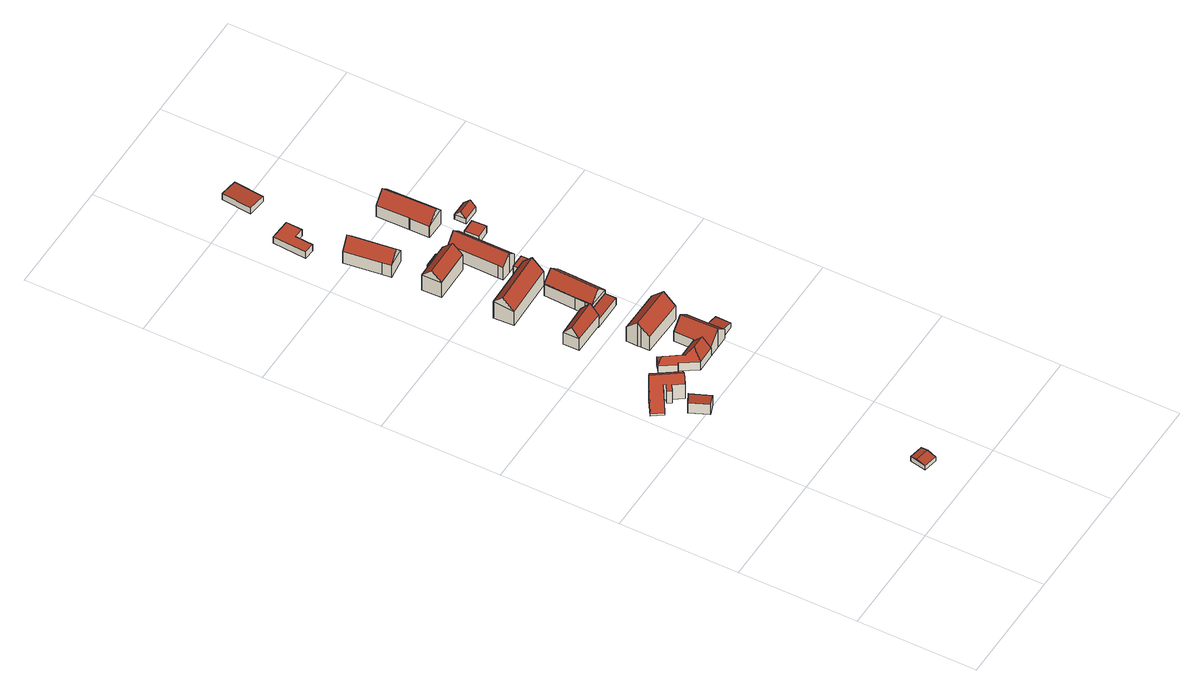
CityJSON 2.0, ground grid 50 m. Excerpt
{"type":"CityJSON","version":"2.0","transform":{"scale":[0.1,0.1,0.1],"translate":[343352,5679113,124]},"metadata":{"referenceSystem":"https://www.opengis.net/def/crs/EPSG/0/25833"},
"CityObjects":{
"building1":{"type":"Building","attributes":{"Dachtyp_tdc":"tdcGableRoof","Gemeindeschluessel":14729160,"Dachneigung":11,"QualitaetDacherkennung":85,"Geometrietyp2DReferenz":"3000","function":"31001_9998","roofType":"3100","measuredHeight":2.94},"geometry":[{"type":"MultiSurface","lod":"2","boundaries":[[[0,1,2,3]],[[1,4,5,2]],[[4,6,7,5]],[[6,0,3,7]],[[4,1,8]],[[0,6,9]],[[1,0,9,8]],[[6,4,8,9]],[[3,2,5,7]]],"semantics":{"surfaces":[{"type":"WallSurface"},{"type":"RoofSurface"},{"type":"GroundSurface"}],"values":[0,0,0,0,0,0,1,1,2]}}]},
"building2":{"type":"Building","attributes":{"Dachtyp_tdc":"tdcPolyFlatRoof","Gemeindeschluessel":14729160,"Dachneigung":3.44,"QualitaetDacherkennung":80,"Geometrietyp2DReferenz":"3000","function":"31001_9998","roofType":"2100","measuredHeight":5.23},"geometry":[{"type":"MultiSurface","lod":"2","boundaries":[[[10,11,12,13]],[[11,14,15,12]],[[14,16,17,15]],[[16,10,13,17]],[[16,14,11,10]],[[13,12,15,17]]],"semantics":{"surfaces":[{"type":"WallSurface"},{"type":"RoofSurface"},{"type":"GroundSurface"}],"values":[0,0,0,0,1,2]}}]},
"building3":{"type":"Building","attributes":{"Dachtyp_tdc":"tdcFreeFormRoof","Gemeindeschluessel":14729160,"Dachneigung":40.42,"QualitaetDacherkennung":73,"Geometrietyp2DReferenz":"3000","function":"31001_9998","roofType":"5000","measuredHeight":10.25},"geometry":[{"type":"MultiSurface","lod":"2","boundaries":[[[18,19,20,21]],[[19,22,23,20]],[[22,24,25,23]],[[24,26,27,25]],[[26,28,29,27]],[[28,30,31,29]],[[30,32,33,31]],[[32,34,35,33]],[[34,36,37,35]],[[36,38,39,37]],[[38,18,21,39]],[[40,19,18,41]],[[24,22,40,41,38,36,34,32,30,28,26]],[[18,38,41]],[[22,19,40]],[[21,20,23,25,27,29,31,33,35,37,39]]],"semantics":{"surfaces":[{"type":"WallSurface"},{"type":"RoofSurface"},{"type":"GroundSurface"}],"values":[0,0,0,0,0,0,0,0,0,0,0,1,1,0,0,2]}}]},
"building4":{"type":"Building","attributes":{"Gemeindeschluessel":14729160,"Geometrietyp2DReferenz":"3000","function":"31001_9998","roofType":"9999"},"children":["building4-1","building4-2"]},
"building4-1":{"type":"BuildingPart","attributes":{"Dachtyp_tdc":"tdcFreeFormRoof","Dachneigung":47.16,"QualitaetDacherkennung":32,"Geometrietyp2DReferenz":"3000","roofType":"5000","measuredHeight":8.26},"parents":["building4"],"geometry":[{"type":"MultiSurface","lod":"2","boundaries":[[[42,43,44,45]],[[43,46,47,44]],[[46,48,49,47]],[[48,50,51,49]],[[50,52,53,51]],[[52,54,55,53]],[[56,57,58,59]],[[57,42,45,58]],[[60,61,54,52,62,63]],[[52,50,64,62]],[[50,48,64]],[[48,46,43,42,57,63,62,64]],[[57,56,65,60,63]],[[45,44,47,49,51,53,55,66,59,58]],[[67,61,60]],[[66,55,54,61,67]],[[65,67,60]],[[66,67,65,56,59]]],"semantics":{"surfaces":[{"type":"WallSurface"},{"type":"RoofSurface"},{"type":"GroundSurface"},{"type":"ClosureSurface"}],"values":[0,0,0,0,0,0,0,0,1,1,1,1,1,2,0,3,0,3]}}]},
"building4-2":{"type":"BuildingPart","attributes":{"Dachtyp_tdc":"tdcGableRoof","Dachneigung":40.72,"QualitaetDacherkennung":87,"Geometrietyp2DReferenz":"3000","roofType":"3100","measuredHeight":9.42},"parents":["building4"],"geometry":[{"type":"MultiSurface","lod":"2","boundaries":[[[68,69,70,71]],[[69,72,73,70]],[[72,74,56,59,73]],[[75,76,77,55,54]],[[76,78,79,77]],[[78,80,81,79]],[[80,82,83,81]],[[82,68,71,83]],[[78,76,75,61,67,65,74,72]],[[72,69,68,82,80,78]],[[71,70,73,59,66,55,77,79,81,83]],[[56,74,65]],[[54,61,75]],[[55,66,67,61,54]],[[66,59,56,65,67]]],"semantics":{"surfaces":[{"type":"WallSurface"},{"type":"RoofSurface"},{"type":"GroundSurface"},{"type":"ClosureSurface"}],"values":[0,0,0,0,0,0,0,0,1,1,2,0,0,3,3]}}]},
"building5":{"type":"Building","attributes":{"Dachtyp_tdc":"tdcGableRoof","Gemeindeschluessel":14729160,"Dachneigung":49.45,"QualitaetDacherkennung":94,"Geometrietyp2DReferenz":"3000","function":"31001_9998","roofType":"3100","measuredHeight":9.96},"geometry":[{"type":"MultiSurface","lod":"2","boundaries":[[[84,85,86,87]],[[85,88,89,86]],[[88,90,91,89]],[[90,84,87,91]],[[88,85,92]],[[84,90,93]],[[85,84,93,92]],[[90,88,92,93]],[[87,86,89,91]]],"semantics":{"surfaces":[{"type":"WallSurface"},{"type":"RoofSurface"},{"type":"GroundSurface"}],"values":[0,0,0,0,0,0,1,1,2]}}]},
"building6":{"type":"Building","attributes":{"Dachtyp_tdc":"tdcGableRoof","Gemeindeschluessel":14729160,"Dachneigung":43.58,"QualitaetDacherkennung":82,"Geometrietyp2DReferenz":"3000","function":"31001_9998","roofType":"3100","measuredHeight":11.89},"geometry":[{"type":"MultiSurface","lod":"2","boundaries":[[[94,95,96,97]],[[95,98,99,96]],[[98,100,101,99]],[[100,102,103,101]],[[102,104,105,103]],[[104,106,107,105]],[[106,108,109,107]],[[108,110,111,109]],[[110,112,113,111]],[[112,94,97,113]],[[108,106,104,102,100,98,95]],[[95,94,112,110,108]],[[97,96,99,101,103,105,107,109,111,113]]],"semantics":{"surfaces":[{"type":"WallSurface"},{"type":"RoofSurface"},{"type":"GroundSurface"}],"values":[0,0,0,0,0,0,0,0,0,0,1,1,2]}}]},
"building7":{"type":"Building","attributes":{"Dachtyp_tdc":"tdcGableRoof","Gemeindeschluessel":14729160,"Dachneigung":46.07,"QualitaetDacherkennung":73,"Geometrietyp2DReferenz":"3000","function":"31001_9998","roofType":"3100","measuredHeight":12.26},"geometry":[{"type":"MultiSurface","lod":"2","boundaries":[[[114,115,116,117]],[[115,118,119,116]],[[118,120,121,119]],[[120,114,117,121]],[[118,115,122]],[[114,120,123]],[[115,114,123,122]],[[120,118,122,123]],[[117,116,119,121]]],"semantics":{"surfaces":[{"type":"WallSurface"},{"type":"RoofSurface"},{"type":"GroundSurface"}],"values":[0,0,0,0,0,0,1,1,2]}}]},
"building8":{"type":"Building","attributes":{"Gemeindeschluessel":14729160,"Geometrietyp2DReferenz":"3000","function":"31001_9998","roofType":"9999"},"children":["building8-1","building8-2"]},
"building8-1":{"type":"BuildingPart","attributes":{"Dachtyp_tdc":"tdcPolyFlatRoof","Dachneigung":7,"QualitaetDacherkennung":64,"Geometrietyp2DReferenz":"3000","roofType":"2100","measuredHeight":4.31},"parents":["building8"],"geometry":[{"type":"MultiSurface","lod":"2","boundaries":[[[124,125,126,127,128]],[[129,130,131,132,133]],[[130,134,135,131]],[[134,124,128,135]],[[134,130,129,125,124]],[[128,127,132,131,135]],[[129,133,126,125]],[[133,132,127,126]]],"semantics":{"surfaces":[{"type":"WallSurface"},{"type":"RoofSurface"},{"type":"GroundSurface"},{"type":"ClosureSurface"}],"values":[0,0,0,0,1,2,0,3]}}]},
"building8-2":{"type":"BuildingPart","attributes":{"Dachtyp_tdc":"tdcFreeFormRoof","Dachneigung":32.47,"QualitaetDacherkennung":18,"Geometrietyp2DReferenz":"3000","roofType":"5000","measuredHeight":4.83},"parents":["building8"],"geometry":[{"type":"MultiSurface","lod":"2","boundaries":[[[126,136,137,127]],[[136,138,139,137]],[[138,133,132,139]],[[140,133,138]],[[141,140,138,136]],[[141,136,126]],[[140,141,126,133]],[[127,137,139,132]],[[127,132,133,126]]],"semantics":{"surfaces":[{"type":"WallSurface"},{"type":"RoofSurface"},{"type":"GroundSurface"},{"type":"ClosureSurface"}],"values":[0,0,0,1,1,1,1,2,3]}}]},
"building9":{"type":"Building","attributes":{"Dachtyp_tdc":"tdcPolyFlatRoof","Gemeindeschluessel":14729160,"Dachneigung":14.96,"QualitaetDacherkennung":91,"Geometrietyp2DReferenz":"3000","function":"31001_9998","roofType":"2100","measuredHeight":4.3},"geometry":[{"type":"MultiSurface","lod":"2","boundaries":[[[142,143,144,145]],[[143,146,147,144]],[[146,148,149,147]],[[148,142,145,149]],[[148,146,143,142]],[[145,144,147,149]]],"semantics":{"surfaces":[{"type":"WallSurface"},{"type":"RoofSurface"},{"type":"GroundSurface"}],"values":[0,0,0,0,1,2]}}]},
"building10":{"type":"Building","attributes":{"Gemeindeschluessel":14729160,"Geometrietyp2DReferenz":"3000","function":"31001_9998","roofType":"9999"},"children":["building10-1","building10-2"]},
"building10-1":{"type":"BuildingPart","attributes":{"Dachtyp_tdc":"tdcGableRoof","Dachneigung":44.24,"QualitaetDacherkennung":90,"Geometrietyp2DReferenz":"3000","roofType":"3100","measuredHeight":11.9},"parents":["building10"],"geometry":[{"type":"MultiSurface","lod":"2","boundaries":[[[150,151,152,153,154]],[[151,155,156,152]],[[155,157,158,156]],[[157,159,160,161,158]],[[159,157,162,163,150]],[[164,163,162,165]],[[155,165,162,157]],[[151,164,165,155]],[[150,163,164,151]],[[161,153,152,156,158]],[[154,160,159,150]],[[154,153,161,160]]],"semantics":{"surfaces":[{"type":"WallSurface"},{"type":"RoofSurface"},{"type":"GroundSurface"},{"type":"ClosureSurface"}],"values":[0,0,0,0,1,1,0,0,0,2,0,3]}}]},
"building10-2":{"type":"BuildingPart","attributes":{"Dachtyp_tdc":"tdcPolyFlatRoof","Dachneigung":7.99,"QualitaetDacherkennung":81,"Geometrietyp2DReferenz":"3000","roofType":"2100","measuredHeight":3.01},"parents":["building10"],"geometry":[{"type":"MultiSurface","lod":"2","boundaries":[[[160,166,167,161]],[[166,168,169,167]],[[168,154,153,169]],[[154,168,166,160]],[[161,167,169,153]],[[161,153,154,160]]],"semantics":{"surfaces":[{"type":"WallSurface"},{"type":"RoofSurface"},{"type":"GroundSurface"},{"type":"ClosureSurface"}],"values":[0,0,0,1,2,3]}}]},
"building11":{"type":"Building","attributes":{"Dachtyp_tdc":"tdcFreeFormRoof","Gemeindeschluessel":14729160,"Dachneigung":46.62,"QualitaetDacherkennung":64,"Geometrietyp2DReferenz":"3000","function":"31001_9998","roofType":"5000","measuredHeight":10.67},"geometry":[{"type":"MultiSurface","lod":"2","boundaries":[[[170,171,172,173]],[[171,174,175,172]],[[174,176,177,175]],[[176,178,179,177]],[[178,180,181,179]],[[180,170,173,181]],[[182,176,174,183]],[[182,183,171,170,180,178]],[[174,171,183]],[[178,176,182]],[[173,172,175,177,179,181]]],"semantics":{"surfaces":[{"type":"WallSurface"},{"type":"RoofSurface"},{"type":"GroundSurface"}],"values":[0,0,0,0,0,0,1,1,0,0,2]}}]},
"building12":{"type":"Building","attributes":{"Gemeindeschluessel":14729160,"Geometrietyp2DReferenz":"3000","function":"31001_9998","roofType":"9999"},"children":["building12-1","building12-2"]},
"building12-1":{"type":"BuildingPart","attributes":{"Dachtyp_tdc":"tdcGableRoof","Dachneigung":44.29,"QualitaetDacherkennung":74,"Geometrietyp2DReferenz":"3000","roofType":"3100","measuredHeight":10.61},"parents":["building12"],"geometry":[{"type":"MultiSurface","lod":"2","boundaries":[[[184,185,186,187,188]],[[185,189,190,186]],[[189,191,192,190]],[[191,193,194,192]],[[193,195,196,194]],[[195,197,198,196]],[[197,199,200,201,198]],[[202,203,204,205,206,207]],[[199,203,202,189,185,184]],[[191,207,206,193]],[[189,202,207,191]],[[193,206,205,195]],[[195,205,204,197]],[[197,204,203,199]],[[201,187,186,190,192,194,196,198]],[[184,188,200,199]],[[188,187,201,200]]],"semantics":{"surfaces":[{"type":"WallSurface"},{"type":"RoofSurface"},{"type":"GroundSurface"},{"type":"ClosureSurface"}],"values":[0,0,0,0,0,0,0,1,1,0,0,0,0,0,2,0,3]}}]},
"building12-2":{"type":"BuildingPart","attributes":{"Dachtyp_tdc":"tdcPolyFlatRoof","Dachneigung":0,"QualitaetDacherkennung":100,"Geometrietyp2DReferenz":"3000","roofType":"1000","measuredHeight":3.13},"parents":["building12"],"geometry":[{"type":"MultiSurface","lod":"2","boundaries":[[[200,208,209,201]],[[208,210,211,209]],[[210,188,187,211]],[[188,210,208,200]],[[201,209,211,187]],[[201,187,188,200]]],"semantics":{"surfaces":[{"type":"WallSurface"},{"type":"RoofSurface"},{"type":"GroundSurface"},{"type":"ClosureSurface"}],"values":[0,0,0,1,2,3]}}]},
"building13":{"type":"Building","attributes":{"Dachtyp_tdc":"tdcPolyFlatRoof","Gemeindeschluessel":14729160,"Dachneigung":0,"QualitaetDacherkennung":91,"Geometrietyp2DReferenz":"3000","function":"31001_9998","roofType":"1000","measuredHeight":3.3},"geometry":[{"type":"MultiSurface","lod":"2","boundaries":[[[212,213,214,215]],[[213,216,217,214]],[[216,218,219,217]],[[218,220,221,219]],[[220,222,223,221]],[[222,224,225,223]],[[224,212,215,225]],[[224,222,220,218,216,213,212]],[[215,214,217,219,221,223,225]]],"semantics":{"surfaces":[{"type":"WallSurface"},{"type":"RoofSurface"},{"type":"GroundSurface"}],"values":[0,0,0,0,0,0,0,1,2]}}]},
"building14":{"type":"Building","attributes":{"Dachtyp_tdc":"tdcPolyFlatRoof","Gemeindeschluessel":14729160,"Dachneigung":0,"QualitaetDacherkennung":98,"Geometrietyp2DReferenz":"3000","function":"31001_9998","roofType":"1000","measuredHeight":3.9},"geometry":[{"type":"MultiSurface","lod":"2","boundaries":[[[226,227,228,229]],[[227,230,231,228]],[[230,232,233,231]],[[232,226,229,233]],[[232,230,227,226]],[[229,228,231,233]]],"semantics":{"surfaces":[{"type":"WallSurface"},{"type":"RoofSurface"},{"type":"GroundSurface"}],"values":[0,0,0,0,1,2]}}]},
"building15":{"type":"Building","attributes":{"Dachtyp_tdc":"tdcGableRoof","Gemeindeschluessel":14729160,"Dachneigung":44.76,"QualitaetDacherkennung":97,"Geometrietyp2DReferenz":"3000","function":"31001_9998","roofType":"3100","measuredHeight":10.36},"geometry":[{"type":"MultiSurface","lod":"2","boundaries":[[[234,235,236,237]],[[235,238,239,236]],[[238,240,241,239]],[[240,242,243,241]],[[242,244,245,243]],[[244,246,247,245]],[[246,248,249,247]],[[248,234,237,249]],[[244,242,240,238,235,234]],[[234,248,246,244]],[[237,236,239,241,243,245,247,249]]],"semantics":{"surfaces":[{"type":"WallSurface"},{"type":"RoofSurface"},{"type":"GroundSurface"}],"values":[0,0,0,0,0,0,0,0,1,1,2]}}]},
"building16":{"type":"Building","attributes":{"Dachtyp_tdc":"tdcPolyFlatRoof","Gemeindeschluessel":14729160,"Dachneigung":5.3,"QualitaetDacherkennung":73,"Geometrietyp2DReferenz":"3000","function":"31001_9998","roofType":"2100","measuredHeight":3.29},"geometry":[{"type":"MultiSurface","lod":"2","boundaries":[[[250,251,252,253]],[[251,254,255,252]],[[254,256,257,255]],[[256,250,253,257]],[[256,254,251,250]],[[253,252,255,257]]],"semantics":{"surfaces":[{"type":"WallSurface"},{"type":"RoofSurface"},{"type":"GroundSurface"}],"values":[0,0,0,0,1,2]}}]},
"building17":{"type":"Building","attributes":{"Dachtyp_tdc":"tdcPolyFlatRoof","Gemeindeschluessel":14729160,"Dachneigung":0,"QualitaetDacherkennung":79,"Geometrietyp2DReferenz":"3000","function":"31001_9998","roofType":"1000","measuredHeight":3.7},"geometry":[{"type":"MultiSurface","lod":"2","boundaries":[[[258,259,260,261]],[[259,262,263,260]],[[262,264,265,263]],[[264,258,261,265]],[[264,262,259,258]],[[261,260,263,265]]],"semantics":{"surfaces":[{"type":"WallSurface"},{"type":"RoofSurface"},{"type":"GroundSurface"}],"values":[0,0,0,0,1,2]}}]},
"building18":{"type":"Building","attributes":{"Dachtyp_tdc":"tdcFreeFormRoof","Gemeindeschluessel":14729160,"Dachneigung":44.86,"QualitaetDacherkennung":91,"Geometrietyp2DReferenz":"3000","function":"31001_9998","roofType":"5000","measuredHeight":10.52},"geometry":[{"type":"MultiSurface","lod":"2","boundaries":[[[266,267,268,269]],[[267,270,271,268]],[[270,272,273,271]],[[272,274,275,273]],[[274,276,277,275]],[[276,278,279,277]],[[278,280,281,279]],[[280,266,269,281]],[[282,283,276,274,272,270,267]],[[282,266,280,278,283]],[[267,266,282]],[[278,276,283]],[[269,268,271,273,275,277,279,281]]],"semantics":{"surfaces":[{"type":"WallSurface"},{"type":"RoofSurface"},{"type":"GroundSurface"}],"values":[0,0,0,0,0,0,0,0,1,1,0,0,2]}}]},
"building19":{"type":"Building","attributes":{"Dachtyp_tdc":"tdcGableRoof","Gemeindeschluessel":14729160,"Dachneigung":44.73,"QualitaetDacherkennung":97,"Geometrietyp2DReferenz":"3000","function":"31001_9998","roofType":"3100","measuredHeight":5.2},"geometry":[{"type":"MultiSurface","lod":"2","boundaries":[[[284,285,286,287]],[[285,288,289,286]],[[288,290,291,289]],[[290,284,287,291]],[[288,285,292]],[[284,290,293]],[[285,284,293,292]],[[290,288,292,293]],[[287,286,289,291]]],"semantics":{"surfaces":[{"type":"WallSurface"},{"type":"RoofSurface"},{"type":"GroundSurface"}],"values":[0,0,0,0,0,0,1,1,2]}}]}
},
"vertices":[
[97,10,333],[37,21,333],[37,21,312],[97,10,312],[50,89,336],[50,89,312],[109,78,336],[109,78,312],[44,61,341],[104,49,341],
[152,979,110],[106,961,113],[106,961,61],[152,979,61],[71,1037,113],[71,1037,61],[116,1061,110],[116,1061,61],
[134,1236,109],[205,1134,109],[205,1134,48],[134,1236,48],[140,1088,124],[140,1088,48],[112,1128,124],[112,1128,48],[99,1118,110],[99,1118,48],[87,1135,110],[87,1135,48],[102,1145,125],[102,1145,48],[95,1155,125],[95,1155,48],[31,1111,58],[31,1111,48],[0,1155,58],[0,1155,48],[66,1199,126],[66,1199,48],[166,1106,150],[91,1213,150],
[276,1195,59],[272,1193,53],[272,1193,17],[276,1195,17],[231,1253,53],[231,1253,17],[235,1256,59],[235,1256,17],[264,1277,59],[264,1277,17],[318,1202,59],[318,1202,17],[400,1203,59],[400,1203,17],[401,1128,59],[322,1127,59],[322,1127,17],[401,1128,17],[401,1165,99],[400,1196,66],[308,1182,79],[342,1164,99],[260,1252,78],[401,1134,66],[401,1165,17],[401,1165,66],
[503,1140,65],[503,1129,65],[503,1129,17],[503,1140,17],[454,1128,111],[454,1128,17],[401,1128,66],[400,1203,66],[400,1284,67],[400,1284,17],[451,1285,111],[451,1285,17],[499,1286,66],[499,1286,17],[502,1204,65],[502,1204,17],
[326,1556,80],[182,1556,84],[182,1556,24],[326,1556,24],[182,1625,82],[182,1625,24],[324,1631,78],[324,1631,24],[182,1589,124],[325,1592,124],
[311,1371,127],[311,1384,140],[311,1384,21],[311,1371,21],[312,1433,93],[312,1433,21],[337,1433,93],[337,1433,21],[387,1433,93],[387,1433,21],[478,1431,93],[478,1431,21],[497,1431,93],[497,1431,21],[497,1382,140],[497,1382,21],[496,1331,91],[496,1331,21],[311,1334,92],[311,1334,21],
[171,1911,109],[403,1919,109],[403,1919,24],[171,1911,24],[406,1833,96],[406,1833,24],[174,1825,96],[174,1825,24],[404,1882,146],[173,1874,146],
[326,1556,54],[325,1603,60],[325,1603,56],[325,1603,17],[326,1556,17],[358,1603,60],[451,1602,59],[451,1602,17],[358,1603,17],[358,1603,56],[455,1558,54],[455,1558,17],
[324,1631,56],[324,1631,17],[359,1633,56],[359,1633,17],[344,1618,65],[333,1617,65],
[502,1204,54],[568,1204,36],[568,1204,11],[502,1204,11],[568,1140,36],[568,1140,11],[503,1140,54],[503,1140,11],
[321,2210,107],[323,2127,107],[323,2127,29],[321,2210,29],[321,2210,59],[162,2123,107],[162,2123,29],[160,2206,107],[160,2206,29],[258,2209,107],[258,2209,59],[258,2209,29],[161,2164,148],[322,2168,148],[323,2127,108],[162,2123,108],
[257,2239,55],[257,2239,29],[321,2240,55],[321,2240,29],
[137,2525,89],[171,2530,126],[171,2530,27],[137,2525,27],[224,2537,86],[224,2537,27],[249,2345,86],[249,2345,27],[162,2334,89],[162,2334,27],[158,2370,89],[158,2370,27],[204,2339,134],[179,2531,134],
[456,1740,78],[455,1740,78],[455,1740,19],[456,1740,19],[456,1740,50],[451,1602,78],[451,1602,19],[358,1603,78],[358,1603,19],[359,1633,78],[359,1633,19],[360,1675,78],[360,1675,19],[365,1808,78],[365,1808,19],[458,1805,78],[458,1805,50],[458,1805,19],[403,1603,125],[410,1806,125],[365,1808,82],[360,1675,82],[359,1633,82],[358,1603,82],
[480,1804,50],[480,1804,19],[478,1739,50],[478,1739,19],
[125,2715,80],[120,2642,80],[120,2642,47],[125,2715,47],[75,2645,80],[75,2645,47],[83,2786,80],[83,2786,47],[133,2783,80],[133,2783,47],[171,2781,80],[171,2781,47],[167,2713,80],[167,2713,47],
[472,1906,51],[412,1906,51],[412,1906,12],[472,1906,12],[412,1966,51],[412,1966,12],[472,1966,51],[472,1966,12],
[403,1978,120],[362,1978,81],[362,1978,17],[403,1978,17],[362,1999,81],[362,1999,17],[364,2188,82],[364,2188,17],[364,2212,82],[364,2212,17],[403,2212,120],[403,2212,17],[442,2211,82],[442,2211,17],[443,1978,80],[443,1978,17],
[257,2927,63],[179,2935,70],[179,2935,37],[257,2927,37],[192,3062,70],[192,3062,37],[269,3054,63],[269,3054,37],
[483,2211,46],[543,2214,46],[543,2214,9],[483,2211,9],[546,2154,46],[546,2154,9],[487,2151,46],[487,2151,9],
[498,2320,87],[418,2320,73],[418,2320,15],[498,2320,15],[418,2321,73],[418,2321,15],[416,2400,73],[416,2400,15],[417,2405,74],[417,2405,15],[413,2542,73],[413,2542,15],[493,2544,87],[493,2544,15],[497,2387,87],[497,2387,15],[466,2320,121],[460,2543,121],
[541,2286,43],[611,2286,43],[611,2286,18],[541,2286,18],[611,2236,46],[611,2236,18],[541,2236,46],[541,2236,18],[611,2259,70],[541,2259,70]
]}
